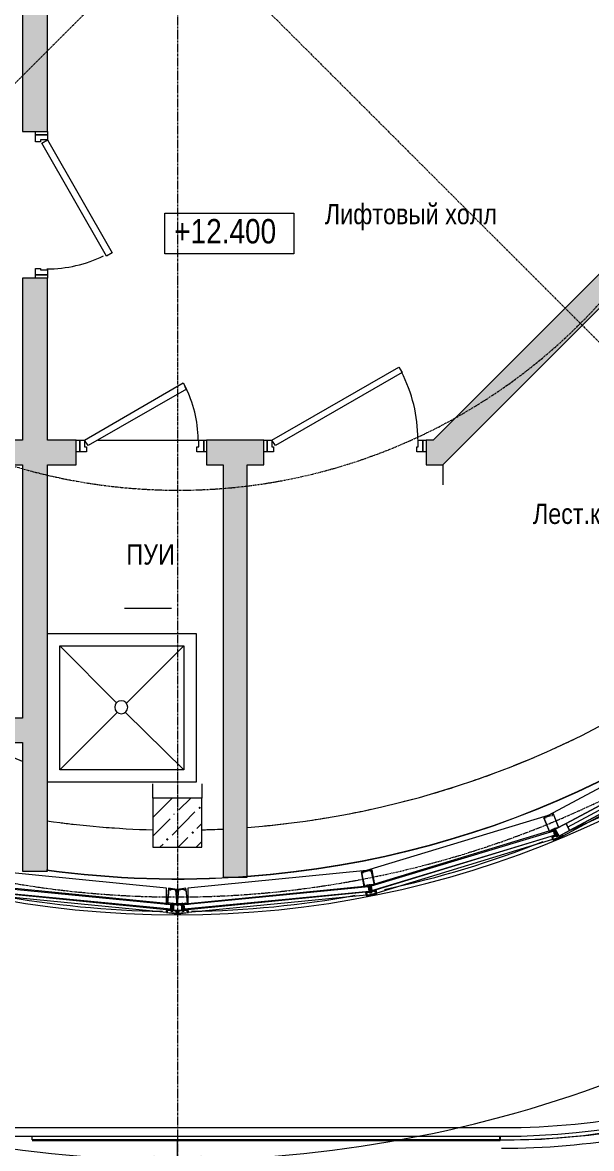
# Model space of a CAD drawing. Header units: millimetres. Extents: x 223 to 163467, y -12002 to 99672.
# Drawn here: x 148596 to 152091, y 11785 to 18706 of the extents above; entities that cross this region are included whole.
import ezdxf

# ---------------------------------------------------------------- set-up
doc = ezdxf.new("R2010")
doc.units = ezdxf.units.MM
doc.linetypes.add('ADSK_Линия сетки', pattern=[21, 12, -3, 3, -3])
doc.layers.add('A-ANNO-DIMS', color=7, linetype='Continuous', lineweight=9)
doc.layers.add('S-GRID', color=7, linetype='Continuous', lineweight=9)
for name, color, linetype in [('PDF _A-AREA-IDEN', 7, 'Continuous'), ('PDF _A-DETL-GENF', 7, 'Continuous'), ('PDF _A-DOOR', 7, 'Continuous'), ('PDF _A-DOOR-FRAM', 7, 'Continuous'), ('PDF _A-FLOR', 7, 'Continuous'), ('PDF _A-GLAZ', 7, 'Continuous'), ('PDF _A-GLAZ-CURT', 7, 'Continuous'), ('PDF _A-GLAZ-CWMG', 7, 'Continuous'), ('PDF _A-WALL', 7, 'Continuous'), ('PDF _A-WALL-PATT', 7, 'Continuous'), ('PDF _G-ANNO-DIMS', 7, 'Continuous'), ('PDF _I-WALL', 7, 'Continuous'), ('PDF _P-SANR-FIXT', 7, 'Continuous'), ('PDF _S-BEAM', 7, 'Continuous'), ('PDF _S-COLS', 7, 'Continuous'), ('PDF _Ограждение', 7, 'Continuous'), ('PDF _Текст', 7, 'Continuous')]:
    doc.layers.add(name, color=color, linetype=linetype)
doc.layers.add('PDF _A-DETL-HDLN', color=7, linetype='Continuous', true_color=0x00a600)
doc.styles.add('GOST Common_I_6', font='ARIALN.TTF', dxfattribs={"height": 125})
doc.styles.add('PDF GOST Common Italic', font='ARIALN.TTF')
doc.styles.add('PDF ISOCPEUR Italic', font='ARIALN.TTF')
doc.dimstyles.new('Диагональ_-_Gost_2_5мм', dxfattribs={"dimscale": 304.8, "dimtxt": 125.714375, "dimasz": 0.492126, "dimexe": 0.393701, "dimexo": 0.246063, "dimgap": 0.287073, "dimtad": 1, "dimdec": 0, "dimzin": 0, "dimdsep": 46, "dimtxsty": 'GOST Common_I_6', "dimsah": 1, "dimcen": 0.09, "dimdle": 0.393701, "dimazin": 0, "dimtfac": 1, "dimtdec": 4, "dimtix": 1, "dimtmove": 0, "dimatfit": 3, "dimfxl": 1, "dimtvp": 1, "dimtfill": 1, "dimtolj": 1, "dimtzin": 0, "dimarcsym": 2})

# ---------------------------------------------------------------- blocks, each defined once
blk = doc.blocks.new('*D337')
at = {"layer": 'A-ANNO-DIMS', "color": 0, "lineweight": -2, "transparency": 16777216}
for p, q in [((94394.4, 19097.7), (94109.4, 19097.7)), ((92115.2, 13595.1), (91913.7, 13796.7))]:
    blk.add_line(p, q, dxfattribs=at)
blk.add_arc((86612.7, 19097.7), 7616.7, 316.12837, 358.87163, dxfattribs=at)
at = {"layer": 'A-ANNO-DIMS', "color": 0, "transparency": 16777216}
for points in [[(94202.9, 18947.9), (94252.9, 18947.4), (94229.4, 19097.7)], [(92121.4, 13801.4), (92085.7, 13836.4), (91998.5, 13711.8)]]:
    blk.add_solid(points, dxfattribs=at)
at = {"layer": 'Defpoints', "color": 0, "transparency": 16777216}
for p in [(86612.7, 19097.7), (94469.4, 19097.7), (93209, 15289.3), (92168.2, 13542.1)]:
    blk.add_point(p, dxfattribs=at)
at = {"layer": 'A-ANNO-DIMS', "color": 0, "transparency": 16777216, "insert": (93511, 16240.3), "char_height": 125, "width": 588.088, "attachment_point": 5, "rotation": 67.5, "style": 'GOST Common_I_6', "bg_fill": 3, "box_fill_scale": 1.1, "bg_fill_color": 256, "bg_fill_true_color": 13158600, "bg_fill_transparency": 0}
blk.add_mtext('\\A1;45.00°', dxfattribs=at)
blk = doc.blocks.new('*D338')
at = {"layer": 'A-ANNO-DIMS', "color": 0, "lineweight": -2, "transparency": 16777216}
for p, q in [((92115.2, 13595.1), (91913.7, 13796.7)), ((86612.7, 11315.9), (86612.7, 11600.9))]:
    blk.add_line(p, q, dxfattribs=at)
blk.add_arc((86612.7, 19097.7), 7616.7, 271.12837, 313.87163, dxfattribs=at)
at = {"layer": 'A-ANNO-DIMS', "color": 0, "transparency": 16777216}
for points in [[(91873.9, 13624.6), (91908.9, 13588.9), (91998.5, 13711.8)], [(86762.9, 11457.4), (86762.4, 11507.4), (86612.7, 11480.9)]]:
    blk.add_solid(points, dxfattribs=at)
at = {"layer": 'Defpoints', "color": 0, "transparency": 16777216}
for p in [(86612.7, 19097.7), (92168.2, 13542.1), (88584, 11740.4), (86612.7, 11240.9)]:
    blk.add_point(p, dxfattribs=at)
at = {"layer": 'A-ANNO-DIMS', "color": 0, "transparency": 16777216, "insert": (89470.1, 12199.3), "char_height": 125, "width": 588.088, "attachment_point": 5, "rotation": 22.5, "style": 'GOST Common_I_6', "bg_fill": 3, "box_fill_scale": 1.1, "bg_fill_color": 256, "bg_fill_true_color": 13158600, "bg_fill_transparency": 0}
blk.add_mtext('\\A1;45.00°', dxfattribs=at)
blk = doc.blocks.new('*D339')
at = {"layer": 'A-ANNO-DIMS', "color": 0, "lineweight": -2, "transparency": 16777216}
for p, q in [((78830.9, 19097.7), (79115.9, 19097.7)), ((81110.1, 13595.1), (81311.7, 13796.7))]:
    blk.add_line(p, q, dxfattribs=at)
blk.add_arc((86612.7, 19097.7), 7616.7, 181.12837, 223.87163, dxfattribs=at)
at = {"layer": 'A-ANNO-DIMS', "color": 0, "transparency": 16777216}
for points in [[(78972.4, 18947.4), (79022.4, 18947.9), (78995.9, 19097.7)], [(81139.7, 13836.4), (81104, 13801.4), (81226.8, 13711.8)]]:
    blk.add_solid(points, dxfattribs=at)
at = {"layer": 'Defpoints', "color": 0, "transparency": 16777216}
for p in [(78755.9, 19097.7), (86612.7, 19097.7), (79255.5, 17126.3), (81057.1, 13542.1)]:
    blk.add_point(p, dxfattribs=at)
at = {"layer": 'A-ANNO-DIMS', "color": 0, "transparency": 16777216, "insert": (79714.3, 16240.3), "char_height": 125, "width": 588.088, "attachment_point": 5, "rotation": 292.5, "style": 'GOST Common_I_6', "bg_fill": 3, "box_fill_scale": 1.1, "bg_fill_color": 256, "bg_fill_true_color": 13158600, "bg_fill_transparency": 0}
blk.add_mtext('\\A1;45.00°', dxfattribs=at)
blk = doc.blocks.new('*D340')
at = {"layer": 'A-ANNO-DIMS', "color": 0, "lineweight": -2, "transparency": 16777216}
for p, q in [((81110.1, 13595.1), (81311.7, 13796.7)), ((86612.7, 11315.9), (86612.7, 11600.9))]:
    blk.add_line(p, q, dxfattribs=at)
blk.add_arc((86612.7, 19097.7), 7616.7, 226.12837, 268.87163, dxfattribs=at)
at = {"layer": 'A-ANNO-DIMS', "color": 0, "transparency": 16777216}
for points in [[(81316.4, 13588.9), (81351.4, 13624.6), (81226.8, 13711.8)], [(86462.9, 11507.4), (86462.4, 11457.4), (86612.7, 11480.9)]]:
    blk.add_solid(points, dxfattribs=at)
at = {"layer": 'Defpoints', "color": 0, "transparency": 16777216}
for p in [(86612.7, 19097.7), (81057.1, 13542.1), (82804.3, 12501.4), (86612.7, 11240.9)]:
    blk.add_point(p, dxfattribs=at)
at = {"layer": 'A-ANNO-DIMS', "color": 0, "transparency": 16777216, "insert": (83755.3, 12199.3), "char_height": 125, "width": 588.088, "attachment_point": 5, "rotation": 337.5, "style": 'GOST Common_I_6', "bg_fill": 3, "box_fill_scale": 1.1, "bg_fill_color": 256, "bg_fill_true_color": 13158600, "bg_fill_transparency": 0}
blk.add_mtext('\\A1;45.00°', dxfattribs=at)
blk = doc.blocks.new('оси')
at = {"layer": 'S-GRID', "linetype": 'ADSK_Линия сетки'}
for q in [(80436.2, 12921.1), (86612.7, 8288.8), (92851.2, 12859.1)]:
    blk.add_line((86612.7, 19097.7), q, dxfattribs=at)
blk.add_arc((86612.7, 19097.7), 6000, 192.09621, 182.95219, dxfattribs=at)
at = {"layer": 'A-ANNO-DIMS'}
dim = blk.add_angular_dim_3p(base=(93209, 15289.3), center=(86612.7, 19097.7), p1=(92168.2, 13542.1), p2=(94469.4, 19097.7), dimstyle='Диагональ_-_Gost_2_5мм', override={"dimpost": '<>', "dimfxl": 6013.290219}, dxfattribs=at)
dim.commit()
dim.dimension.update_dxf_attribs({"geometry": '*D337', "text_midpoint": (93511, 16240.3)})
dim = blk.add_angular_dim_3p(base=(88584, 11740.4), center=(86612.7, 19097.7), p1=(86612.7, 11240.9), p2=(92168.2, 13542.1), dimstyle='Диагональ_-_Gost_2_5мм', override={"dimpost": '<>', "dimfxl": 6013.290219}, dxfattribs=at)
dim.commit()
dim.dimension.update_dxf_attribs({"geometry": '*D338', "text_midpoint": (89470.1, 12199.3)})
dim = blk.add_angular_dim_3p(base=(79255.5, 17126.3), center=(86612.7, 19097.7), p1=(78755.9, 19097.7), p2=(81057.1, 13542.1), dimstyle='Диагональ_-_Gost_2_5мм', override={"dimpost": '<>', "dimfxl": 6013.290219}, dxfattribs=at)
dim.commit()
dim.dimension.update_dxf_attribs({"geometry": '*D339', "text_midpoint": (79714.3, 16240.3)})
dim = blk.add_angular_dim_3p(base=(82804.3, 12501.4), center=(86612.7, 19097.7), p1=(81057.1, 13542.1), p2=(86612.7, 11240.9), dimstyle='Диагональ_-_Gost_2_5мм', override={"dimpost": '<>', "dimfxl": 6013.290219}, dxfattribs=at)
dim.commit()
dim.dimension.update_dxf_attribs({"geometry": '*D340', "text_midpoint": (83755.3, 12199.3)})
at = {"layer": 'S-GRID', "linetype": 'ADSK_Линия сетки'}
blk.add_arc((86612.7, 19097.7), 3500, 177.33151, 161.43745, dxfattribs=at)

msp = doc.modelspace()

# ---------------------------------------------------------------- hatches: boundary and pattern name
at = {"layer": 'PDF _A-GLAZ-CWMG', "lineweight": 15, "transparency": 33554559}
msp.add_hatch(color=256, dxfattribs=at).paths.add_polyline_path([(151885.1, 13718.3), (151880.9, 13718.3), (151880.9, 13714), (151885.1, 13709.8), (151889.4, 13714), (151889.4, 13718.3)])
at = {"layer": 'PDF _A-WALL-PATT', "lineweight": 15, "true_color": 0xc0c0c0, "transparency": 33554559}
for points in [[(153202.2, 20546.8), (152020.7, 22290.7), (151889.4, 22186.9), (148447.7, 22186.9), (148447.7, 22032.4), (148595.9, 22032.4), (148595.9, 22034.5), (152011.6, 22034.5), (153066.2, 20478.8), (153201.7, 20275.6), (153248.3, 20212.1), (153248.3, 19285), (151948.6, 19285), (151948.6, 19132.6), (153248.3, 19132.6), (153248.3, 18269), (151118.9, 16139.7), (151076.6, 16139.7), (151076.6, 15987.3), (151178.2, 15987.3), (153396.4, 18205.5), (153396.4, 20258.7), (153248.3, 20478.8), (153286.4, 20423.8), (153388, 20478.8), (153519.2, 20546.5), (155081.3, 21380.5), (155009.3, 21511.7), (154763.8, 21380.5)], [(148748.3, 19132.6), (148595.9, 19132.6), (148595.9, 18036.2), (148748.3, 18036.2)], [(148926.1, 16139.7), (148748.3, 16139.7), (148748.3, 17134.5), (148595.9, 17134.5), (148595.9, 16139.7), (148498.5, 16139.7), (148498.5, 15987.3), (148595.9, 15987.3), (148595.9, 14429.5), (147296.3, 14429.5), (147296.3, 15987.3), (147698.4, 15987.3), (147698.4, 16139.7), (147296.3, 16139.7), (147296.3, 16584.2), (147148.1, 16584.2), (147148.1, 14281.3), (148595.9, 14281.3), (148595.9, 13489.7), (148748.3, 13489.7), (148748.3, 15987.3), (148926.1, 15987.3)], [(150077.5, 16139.7), (149726.2, 16139.7), (149726.2, 15987.3), (149827.8, 15987.3), (149827.8, 13451.6), (149975.9, 13451.6), (149975.9, 15987.3), (150077.5, 15987.3)]]:
    msp.add_hatch(color=9, dxfattribs=at).paths.add_polyline_path(points)
at = {"layer": 'PDF _S-COLS', "lineweight": 15, "transparency": 33554559}
for points in [[(149683.8, 13887.6), (149679.6, 13883.4), (149675.4, 13879.1), (149679.6, 13874.9), (149683.8, 13870.7), (149688.1, 13874.9), (149692.3, 13879.1), (149688.1, 13883.4)], [(149641.5, 13735.2), (149637.3, 13731), (149633, 13726.7), (149637.3, 13722.5), (149641.5, 13718.3), (149645.7, 13722.5), (149650, 13726.7), (149645.7, 13731)], [(149484.9, 13692.9), (149480.6, 13688.6), (149476.4, 13684.4), (149480.6, 13680.2), (149484.9, 13675.9), (149489.1, 13680.2), (149493.3, 13684.4), (149489.1, 13688.6)]]:
    msp.add_hatch(color=256, dxfattribs=at).paths.add_polyline_path(points)

# ---------------------------------------------------------------- linework, layer by layer
at = {"layer": 'PDF _A-AREA-IDEN', "lineweight": 15}
msp.add_lwpolyline([(149222.4, 15106.8), (149510.3, 15106.8)], dxfattribs=at)
at = {"layer": 'PDF _A-DETL-GENF', "lineweight": 15}
for points in [[(151847, 13832.6), (151851.3, 13832.6), (151851.3, 13836.8), (151855.5, 13841), (151889.4, 13760.6), (151855.5, 13845.3), (151796.2, 13819.9), (151834.3, 13731), (151842.8, 13735.2)], [(151855.5, 13747.9), (151838.6, 13739.4), (151838.6, 13735.2), (151834.3, 13735.2), (151800.5, 13815.6), (151804.7, 13819.9)], [(151804.7, 13815.6), (151804.7, 13815.6)], [(151808.9, 13819.9), (151808.9, 13815.6), (151813.2, 13819.9)], [(151813.2, 13824.1), (151842.8, 13832.6)], [(151813.2, 13819.9), (151813.2, 13819.9)], [(151842.8, 13832.6), (151842.8, 13832.6)], [(151847, 13739.4), (151842.8, 13739.4)], [(151842.8, 13735.2), (151842.8, 13735.2)], [(151859.7, 13743.7), (151855.5, 13743.7), (151851.3, 13743.7), (151851.3, 13739.4), (151847, 13735.2)], [(151847, 13735.2), (151847, 13735.2)], [(151851.3, 13701.3), (151872.4, 13709.8)], [(151851.3, 13692.9), (151855.5, 13680.2), (151851.3, 13692.9), (151855.5, 13688.6), (151855.5, 13692.9), (151855.5, 13697.1), (151855.5, 13701.3), (151868.2, 13705.6)], [(151855.5, 13743.7), (151855.5, 13743.7)], [(151855.5, 13743.7), (151864, 13731)], [(151855.5, 13739.4), (151855.5, 13739.4)], [(151855.5, 13739.4), (151864, 13726.7), (151864, 13722.5), (151868.2, 13714), (151868.2, 13722.5), (151876.7, 13726.7), (151872.4, 13726.7)], [(151876.7, 13726.7), (151880.9, 13718.3), (151885.1, 13714), (151880.9, 13714), (151872.4, 13709.8), (151872.4, 13714), (151868.2, 13722.5), (151859.7, 13747.9), (151859.7, 13752.1), (151864, 13747.9), (151872.4, 13726.7), (151876.7, 13718.3), (151880.9, 13709.8), (151880.9, 13705.6)], [(151864, 13747.9), (151859.7, 13743.7), (151859.7, 13747.9)], [(151868.2, 13747.9), (151868.2, 13743.7), (151864, 13743.7), (151859.7, 13739.4)], [(151859.7, 13747.9), (151859.7, 13747.9)], [(151880.9, 13756.4), (151864, 13752.1)], [(151872.4, 13747.9), (151872.4, 13752.1), (151868.2, 13747.9), (151872.4, 13735.2), (151872.4, 13731)], [(151868.2, 13747.9), (151868.2, 13747.9)], [(151868.2, 13731), (151868.2, 13731)], [(151885.1, 13705.6), (151876.7, 13701.3), (151872.4, 13705.6), (151868.2, 13705.6), (151868.2, 13714), (151872.4, 13714)], [(151876.7, 13718.3), (151880.9, 13718.3), (151876.7, 13731), (151876.7, 13735.2)], [(151876.7, 13705.6), (151876.7, 13701.3), (151885.1, 13705.6), (151885.1, 13709.8), (151889.4, 13714)], [(151880.9, 13756.4), (151880.9, 13756.4)], [(151885.1, 13756.4), (151885.1, 13756.4)], [(151906.3, 13714), (151906.3, 13709.8)], [(151910.5, 13714), (151914.8, 13705.6), (151910.5, 13714)], [(151855.5, 13697.1), (151851.3, 13697.1), (151847, 13697.1), (151847, 13692.9)], [(151851.3, 13697.1), (151851.3, 13697.1)], [(151851.3, 13692.9), (151851.3, 13692.9)], [(150708.3, 13400.8), (150708.3, 13396.6), (150695.6, 13392.3), (150678.7, 13485.5), (150742.2, 13498.2), (150759.1, 13405), (150737.9, 13493.9), (150733.7, 13493.9), (150733.7, 13489.7), (150729.5, 13489.7)], [(150721, 13405), (150704.1, 13400.8), (150704.1, 13396.6), (150699.8, 13396.6), (150678.7, 13485.5), (150687.1, 13485.5)], [(150687.1, 13481.2), (150691.4, 13481.2), (150691.4, 13485.5)], [(150687.1, 13481.2), (150687.1, 13481.2)], [(150695.6, 13485.5), (150725.2, 13493.9)], [(150725.2, 13489.7), (150725.2, 13489.7)], [(149539.9, 13282.3), (149548.4, 13282.3), (149556.8, 13375.4), (149493.3, 13383.9), (149484.9, 13290.7), (149497.6, 13286.5)], [(149518.7, 13290.7), (149518.7, 13286.5), (149514.5, 13290.7), (149493.3, 13295), (149493.3, 13290.7), (149489.1, 13290.7), (149497.6, 13379.6), (149501.8, 13379.6), (149501.8, 13375.4), (149506, 13375.4), (149510.3, 13379.6), (149544.1, 13375.4), (149544.1, 13371.2), (149548.4, 13371.2), (149548.4, 13375.4)], [(149510.3, 13375.4), (149510.3, 13375.4)], [(149531.4, 13286.5), (149523, 13290.7), (149539.9, 13290.7), (149539.9, 13286.5), (149548.4, 13286.5), (149556.8, 13375.4), (149552.6, 13375.4), (149552.6, 13371.2), (149544.1, 13371.2), (149544.1, 13375.4), (149539.9, 13375.4), (149548.4, 13286.5), (149552.6, 13286.5), (149552.6, 13290.7), (149573.8, 13290.7)], [(149599.2, 13286.5), (149611.9, 13290.7), (149599.2, 13383.9), (149535.7, 13375.4), (149544.1, 13282.3), (149556.8, 13282.3)], [(149539.9, 13375.4), (149539.9, 13375.4)], [(149552.6, 13375.4), (149586.5, 13379.6), (149586.5, 13375.4), (149594.9, 13375.4), (149590.7, 13379.6)], [(149586.5, 13375.4), (149586.5, 13375.4)], [(149594.9, 13379.6), (149599.2, 13379.6), (149607.6, 13290.7), (149603.4, 13290.7), (149603.4, 13295)], [(150767.6, 13362.7), (150763.3, 13358.5), (150763.3, 13362.7), (150759.1, 13362.7), (150759.1, 13366.9), (150742.2, 13362.7), (150729.5, 13358.5), (150729.5, 13354.2), (150742.2, 13358.5), (150742.2, 13362.7), (150737.9, 13362.7), (150733.7, 13362.7), (150729.5, 13358.5), (150712.5, 13358.5), (150712.5, 13354.2), (150708.3, 13354.2), (150708.3, 13350), (150712.5, 13345.8), (150708.3, 13350), (150704.1, 13350)], [(150708.3, 13396.6), (150708.3, 13396.6)], [(150759.1, 13371.2), (150742.2, 13366.9), (150737.9, 13366.9), (150729.5, 13362.7), (150708.3, 13358.5)], [(150712.5, 13396.6), (150712.5, 13396.6)], [(150712.5, 13396.6), (150712.5, 13396.6)], [(150716.8, 13400.8), (150716.8, 13396.6), (150721, 13396.6), (150725.2, 13383.9), (150721, 13400.8)], [(150716.8, 13396.6), (150716.8, 13400.8), (150721, 13400.8), (150721, 13396.6)], [(150721, 13400.8), (150721, 13400.8)], [(150725.2, 13400.8), (150729.5, 13400.8), (150729.5, 13405), (150750.6, 13409.3), (150750.6, 13405), (150759.1, 13405), (150750.6, 13400.8)], [(150733.7, 13379.6), (150729.5, 13405), (150725.2, 13405), (150729.5, 13379.6), (150729.5, 13383.9)], [(150725.2, 13396.6), (150729.5, 13396.6), (150729.5, 13400.8), (150733.7, 13400.8), (150737.9, 13400.8), (150737.9, 13405), (150733.7, 13405)], [(150725.2, 13400.8), (150725.2, 13400.8)], [(150725.2, 13383.9), (150725.2, 13379.6), (150725.2, 13366.9), (150729.5, 13366.9), (150729.5, 13371.2), (150729.5, 13379.6)], [(150725.2, 13362.7), (150725.2, 13366.9)], [(150733.7, 13383.9), (150733.7, 13379.6), (150729.5, 13379.6), (150729.5, 13375.4), (150737.9, 13379.6), (150733.7, 13379.6), (150737.9, 13371.2), (150737.9, 13362.7), (150737.9, 13358.5)], [(150729.5, 13383.9), (150729.5, 13383.9)], [(150729.5, 13375.4), (150729.5, 13366.9)], [(150729.5, 13371.2), (150733.7, 13362.7)], [(150729.5, 13366.9), (150729.5, 13366.9)], [(150737.9, 13379.6), (150737.9, 13371.2), (150742.2, 13371.2), (150737.9, 13383.9), (150733.7, 13400.8), (150737.9, 13388.1), (150733.7, 13388.1)], [(150746.4, 13400.8), (150742.2, 13400.8), (150742.2, 13405)], [(150742.2, 13371.2), (150742.2, 13366.9)], [(150746.4, 13405), (150746.4, 13405)], [(150750.6, 13405), (150750.6, 13405)], [(150759.1, 13366.9), (150759.1, 13366.9)], [(150763.3, 13371.2), (150767.6, 13371.2), (150767.6, 13366.9)], [(150763.3, 13366.9), (150763.3, 13366.9)], [(150763.3, 13366.9), (150763.3, 13366.9)], [(150767.6, 13362.7), (150767.6, 13362.7)], [(149497.6, 13290.7), (149497.6, 13290.7)], [(149506, 13290.7), (149506, 13286.5), (149510.3, 13286.5), (149510.3, 13290.7), (149506, 13290.7), (149506, 13286.5)], [(149518.7, 13269.6), (149518.7, 13265.3), (149514.5, 13265.3), (149510.3, 13265.3), (149518.7, 13265.3), (149518.7, 13290.7), (149518.7, 13295), (149514.5, 13290.7), (149514.5, 13265.3), (149514.5, 13273.8)], [(149573.8, 13265.3), (149573.8, 13269.6), (149569.5, 13286.5), (149565.3, 13286.5), (149573.8, 13290.7), (149573.8, 13286.5), (149582.2, 13290.7), (149599.2, 13295)], [(149582.2, 13256.9), (149582.2, 13265.3), (149578, 13290.7), (149578, 13295), (149573.8, 13290.7), (149578, 13265.3), (149578, 13269.6)], [(149578, 13273.8), (149573.8, 13273.8), (149573.8, 13286.5), (149578, 13286.5), (149582.2, 13286.5), (149582.2, 13290.7), (149590.7, 13290.7), (149590.7, 13286.5), (149594.9, 13286.5)], [(149586.5, 13290.7), (149586.5, 13286.5), (149586.5, 13269.6), (149590.7, 13256.9), (149586.5, 13256.9), (149582.2, 13256.9), (149582.2, 13252.6)], [(149594.9, 13290.7), (149594.9, 13290.7)], [(149599.2, 13290.7), (149594.9, 13290.7)], [(149599.2, 13295), (149599.2, 13295)], [(150708.3, 13354.2), (150704.1, 13354.2), (150704.1, 13358.5)], [(150704.1, 13354.2), (150704.1, 13354.2)], [(150704.1, 13350), (150704.1, 13350)], [(150708.3, 13358.5), (150708.3, 13358.5)], [(150708.3, 13354.2), (150708.3, 13354.2)], [(150729.5, 13358.5), (150729.5, 13358.5)], [(150742.2, 13358.5), (150733.7, 13354.2), (150733.7, 13358.5)], [(150733.7, 13358.5), (150733.7, 13358.5)], [(150737.9, 13358.5), (150737.9, 13358.5)], [(149518.7, 13273.8), (149523, 13273.8), (149523, 13286.5), (149523, 13269.6), (149523, 13265.3), (149523, 13256.9), (149518.7, 13256.9), (149514.5, 13256.9), (149514.5, 13248.4), (149506, 13248.4), (149489.1, 13248.4), (149484.9, 13248.4), (149484.9, 13244.2), (149484.9, 13239.9), (149480.6, 13244.2), (149480.6, 13235.7), (149480.6, 13244.2)], [(149480.6, 13248.4), (149480.6, 13252.6), (149484.9, 13252.6)], [(149480.6, 13248.4), (149480.6, 13248.4)], [(149480.6, 13248.4), (149480.6, 13248.4)], [(149480.6, 13244.2), (149480.6, 13244.2)], [(149480.6, 13244.2), (149480.6, 13244.2)], [(149484.9, 13252.6), (149484.9, 13252.6)], [(149484.9, 13248.4), (149484.9, 13248.4)], [(149489.1, 13252.6), (149506, 13252.6)], [(149497.6, 13286.5), (149497.6, 13286.5)], [(149501.8, 13286.5), (149501.8, 13286.5)], [(149501.8, 13286.5), (149501.8, 13286.5)], [(149514.5, 13248.4), (149518.7, 13248.4), (149510.3, 13252.6), (149506, 13252.6), (149506, 13256.9), (149506, 13269.6), (149510.3, 13269.6), (149506, 13269.6), (149510.3, 13286.5), (149510.3, 13273.8)], [(149506, 13256.9), (149510.3, 13256.9), (149514.5, 13265.3)], [(149518.7, 13248.4), (149518.7, 13244.2), (149506, 13248.4), (149506, 13244.2), (149518.7, 13244.2)], [(149506, 13248.4), (149506, 13248.4)], [(149510.3, 13286.5), (149510.3, 13286.5)], [(149510.3, 13265.3), (149510.3, 13256.9), (149510.3, 13252.6)], [(149514.5, 13239.9), (149510.3, 13244.2), (149510.3, 13248.4)], [(149527.2, 13286.5), (149523, 13286.5), (149518.7, 13286.5), (149514.5, 13286.5)], [(149514.5, 13269.6), (149514.5, 13269.6)], [(149514.5, 13269.6), (149514.5, 13269.6)], [(149514.5, 13256.9), (149518.7, 13265.3), (149518.7, 13256.9)], [(149514.5, 13244.2), (149514.5, 13244.2)], [(149514.5, 13244.2), (149514.5, 13244.2)], [(149544.1, 13239.9), (149539.9, 13235.7), (149539.9, 13239.9), (149535.7, 13244.2), (149523, 13248.4), (149518.7, 13248.4), (149539.9, 13248.4)], [(149518.7, 13244.2), (149518.7, 13244.2)], [(149523, 13286.5), (149523, 13286.5)], [(149523, 13256.9), (149523, 13248.4)], [(149535.7, 13282.3), (149531.4, 13282.3)], [(149535.7, 13286.5), (149535.7, 13286.5)], [(149544.1, 13248.4), (149544.1, 13244.2), (149539.9, 13244.2)], [(149539.9, 13248.4), (149539.9, 13248.4)], [(149539.9, 13244.2), (149539.9, 13244.2)], [(149544.1, 13244.2), (149544.1, 13244.2)], [(149544.1, 13239.9), (149544.1, 13239.9)], [(149544.1, 13239.9), (149544.1, 13227.2), (149544.1, 13239.9)], [(149548.4, 13244.2), (149548.4, 13248.4), (149552.6, 13248.4)], [(149552.6, 13244.2), (149556.8, 13244.2), (149556.8, 13239.9), (149556.8, 13235.7), (149552.6, 13239.9), (149552.6, 13227.2), (149548.4, 13239.9)], [(149552.6, 13239.9), (149552.6, 13239.9)], [(149561.1, 13286.5), (149556.8, 13286.5)], [(149556.8, 13282.3), (149556.8, 13282.3)], [(149556.8, 13248.4), (149573.8, 13248.4), (149556.8, 13244.2), (149561.1, 13244.2)], [(149561.1, 13282.3), (149565.3, 13282.3)], [(149561.1, 13282.3), (149561.1, 13282.3)], [(149582.2, 13286.5), (149586.5, 13273.8), (149582.2, 13273.8), (149582.2, 13265.3), (149578, 13265.3), (149573.8, 13265.3), (149586.5, 13265.3), (149582.2, 13265.3)], [(149586.5, 13248.4), (149573.8, 13244.2), (149573.8, 13248.4), (149573.8, 13256.9), (149573.8, 13265.3), (149578, 13256.9), (149578, 13248.4)], [(149573.8, 13256.9), (149578, 13256.9), (149578, 13265.3)], [(149603.4, 13248.4), (149590.7, 13248.4), (149582.2, 13248.4), (149573.8, 13248.4), (149578, 13248.4), (149586.5, 13252.6), (149607.6, 13252.6)], [(149573.8, 13248.4), (149573.8, 13248.4)], [(149578, 13269.6), (149578, 13269.6)], [(149578, 13244.2), (149586.5, 13244.2), (149586.5, 13248.4), (149586.5, 13244.2), (149578, 13239.9)], [(149582.2, 13244.2), (149582.2, 13244.2)], [(149586.5, 13265.3), (149586.5, 13256.9)], [(149590.7, 13256.9), (149590.7, 13252.6)], [(149603.4, 13248.4), (149603.4, 13248.4)], [(149607.6, 13252.6), (149607.6, 13252.6)], [(149607.6, 13252.6), (149607.6, 13252.6)], [(149607.6, 13252.6), (149607.6, 13252.6)], [(149607.6, 13239.9), (149607.6, 13244.2), (149607.6, 13248.4), (149611.9, 13248.4)], [(149611.9, 13252.6), (149611.9, 13252.6)], [(149616.1, 13248.4), (149611.9, 13252.6)], [(149611.9, 13252.6), (149611.9, 13252.6)], [(149611.9, 13248.4), (149611.9, 13248.4)], [(149611.9, 13248.4), (149611.9, 13248.4)], [(149611.9, 13244.2), (149611.9, 13244.2)], [(149611.9, 13239.9), (149611.9, 13244.2), (149616.1, 13235.7), (149616.1, 13244.2)]]:
    msp.add_lwpolyline(points, dxfattribs=at)
for points in [[(151914.8, 13705.6), (151897.8, 13701.3), (151885.1, 13692.9), (151868.2, 13688.6), (151855.5, 13680.2)], [(151868.2, 13722.5), (151868.2, 13731), (151872.4, 13726.7)], [(151876.7, 13709.8), (151876.7, 13705.6), (151872.4, 13705.6), (151885.1, 13709.8)], [(150771.8, 13350), (150767.6, 13362.7), (150767.6, 13350), (150754.9, 13350), (150737.9, 13345.8), (150721, 13341.5), (150708.3, 13341.5), (150704.1, 13350), (150708.3, 13337.3)], [(149544.1, 13227.2), (149527.2, 13231.5), (149510.3, 13231.5), (149497.6, 13231.5), (149480.6, 13235.7)], [(149616.1, 13235.7), (149599.2, 13231.5), (149582.2, 13231.5), (149569.5, 13231.5), (149552.6, 13227.2)]]:
    msp.add_lwpolyline(points, close=True, dxfattribs=at)
at = {"layer": 'PDF _A-DETL-HDLN', "lineweight": 15}
msp.add_lwpolyline([(151178.2, 15987.3), (151178.2, 15864.5)], dxfattribs=at)
at = {"layer": 'PDF _A-DOOR', "lineweight": 15}
for points in [[(148676.3, 18036.2), (148748.3, 18036.2), (148748.3, 18015.1), (148676.3, 18015.1)], [(149112.4, 17270), (148714.4, 17964.3), (148748.3, 17985.4), (149146.2, 17291.2)], [(148748.3, 17155.7), (148748.3, 17134.5), (148676.3, 17134.5), (148676.3, 17155.7)], [(150928.4, 16554.6), (150149.5, 16105.8), (150128.3, 16139.7), (150907.3, 16588.4)], [(149603.4, 16453), (148998.1, 16105.8), (148976.9, 16139.7), (149582.2, 16491.1)], [(148926.1, 16067.7), (148926.1, 16139.7), (148947.3, 16139.7), (148947.3, 16067.7)], [(149709.2, 16139.7), (149726.2, 16139.7), (149726.2, 16067.7), (149709.2, 16067.7)], [(150077.5, 16067.7), (150077.5, 16139.7), (150098.7, 16139.7), (150098.7, 16067.7)], [(151055.4, 16139.7), (151076.6, 16139.7), (151076.6, 16067.7), (151055.4, 16067.7)]]:
    msp.add_lwpolyline(points, close=True, dxfattribs=at)
for centre, radius, start, end in [((148745, 17989.6), 798, 270, 295.90576), ((150125.1, 16143.8), 899.6, 0, 27.44385), ((148973.6, 16143.8), 700.6, 0, 27.7295)]:
    msp.add_arc(centre, radius, start, end, dxfattribs=at)
at = {"layer": 'PDF _A-DOOR-FRAM', "lineweight": 15}
for points in [[(148748.3, 18015.1), (148748.3, 17985.4), (148706, 17985.4), (148706, 17972.7), (148676.3, 17972.7), (148676.3, 18015.1)], [(148676.3, 17193.8), (148706, 17193.8), (148706, 17185.3), (148748.3, 17185.3), (148748.3, 17155.7), (148676.3, 17155.7)], [(148947.3, 16139.7), (148976.9, 16139.7), (148976.9, 16097.4), (148989.6, 16097.4), (148989.6, 16067.7), (148947.3, 16067.7)], [(149666.9, 16067.7), (149666.9, 16097.4), (149679.6, 16097.4), (149679.6, 16139.7), (149709.2, 16139.7), (149709.2, 16067.7)], [(150098.7, 16139.7), (150128.3, 16139.7), (150128.3, 16097.4), (150136.8, 16097.4), (150136.8, 16067.7), (150098.7, 16067.7)], [(151017.3, 16067.7), (151017.3, 16097.4), (151025.8, 16097.4), (151025.8, 16139.7), (151055.4, 16139.7), (151055.4, 16067.7)]]:
    msp.add_lwpolyline(points, close=True, dxfattribs=at)
at = {"layer": 'PDF _A-FLOR', "lineweight": 15}
msp.add_lwpolyline([(155150, 21795.7, 0.81225), (143425.9, 19340.1, 1), (155664.3, 19340.1, 0.101542), (155169.8, 21749.9)], format="xyb", dxfattribs=at)
for points in [[(153396.4, 18205.5), (151178.2, 15987.3)], [(149057.3, 16139.7), (149679.6, 16139.7)], [(148595.9, 14162.8), (148316.5, 14281.3)]]:
    msp.add_lwpolyline(points, dxfattribs=at)
for centre, radius, start, end in [((149544.9, 19340.5), 5599, 294.38957, 295.75725), ((149545.7, 19338.5), 5596.8, 291.69238, 293.06609), ((149544.7, 19341.1), 5599.6, 288.9954, 290.36843), ((149545.7, 19337.9), 5596.3, 286.29786, 287.67169), ((149544.8, 19341.1), 5599.5, 283.6068, 284.97984), ((149544.9, 19340.9), 5599.3, 280.90959, 282.28268), ((149544.8, 19337.7), 5596.1, 262.68862, 263.5679), ((149545.1, 19340.1), 5598.5, 275.51505, 276.89383), ((149545.2, 19339.1), 5597.5, 278.21211, 279.58564), ((149544.8, 19336.2), 5594.6, 265.39669, 266.05632), ((149545.5, 19327.1), 5585.5, 271.53157, 271.87844)]:
    msp.add_arc(centre, radius, start, end, dxfattribs=at)
at = {"layer": 'PDF _A-GLAZ', "lineweight": 15}
for points in [[(151935.9, 13781.8), (152837.6, 14264.4)], [(152858.8, 14222), (151957.1, 13739.4)], [(151957.1, 13739.4), (151935.9, 13781.8), (151868.2, 13747.9), (151893.6, 13705.6)], [(151935.9, 13781.8), (151957.1, 13739.4), (151893.6, 13705.6), (151868.2, 13747.9)]]:
    msp.add_lwpolyline(points, close=True, dxfattribs=at)
for points in [[(151944.4, 13760.6), (152846.1, 14243.2)], [(151893.6, 13705.6), (151868.2, 13747.9)]]:
    msp.add_lwpolyline(points, dxfattribs=at)
at = {"layer": 'PDF _A-GLAZ-CURT', "lineweight": 15}
for points in [[(150742.2, 13371.2), (151864, 13709.8), (151859.7, 13735.2), (150737.9, 13396.6)], [(148371.5, 13366.9), (149506, 13256.9), (149506, 13282.3), (148371.5, 13392.3)], [(149590.7, 13256.9), (150725.2, 13366.9), (150721, 13392.3), (149586.5, 13282.3)]]:
    msp.add_lwpolyline(points, close=True, dxfattribs=at)
at = {"layer": 'PDF _A-GLAZ-CWMG', "lineweight": 15}
for points in [[(149480.6, 13290.7), (149480.6, 13383.9), (148384.2, 13493.9), (147266.6, 13832.6), (146238, 14382.9), (145387.1, 15081.4), (145319.3, 15013.7), (146161.8, 14323.6)], [(153777.4, 15013.7), (153709.7, 15081.4), (152854.6, 14382.9), (151825.9, 13832.6), (150708.3, 13493.9), (149611.9, 13383.9), (149611.9, 13290.7), (150695.6, 13396.6)], [(152909.6, 14239), (151914.8, 13705.6)], [(151889.4, 13760.6), (151855.5, 13845.3), (151796.2, 13819.9), (151834.3, 13731), (151855.5, 13739.4), (151868.2, 13705.6), (151847, 13697.1), (151855.5, 13680.2), (151914.8, 13705.6), (151910.5, 13714)], [(151868.2, 13709.8), (150742.2, 13366.9)], [(151830.1, 13735.2), (150759.1, 13409.3)], [(151885.1, 13714), (151876.7, 13731)], [(151885.1, 13714), (151885.1, 13714)], [(151851.3, 13684.4), (150771.8, 13354.2)], [(151885.1, 13692.9), (151880.9, 13692.9)], [(151885.1, 13692.9), (151885.1, 13692.9)], [(149480.6, 13256.9), (149480.6, 13252.6), (148367.3, 13362.7)], [(149480.6, 13282.3), (149480.6, 13290.7), (148401.2, 13396.6)], [(150725.2, 13362.7), (149611.9, 13252.6), (149611.9, 13256.9)], [(149480.6, 13235.7), (148388.5, 13341.5)], [(149611.9, 13290.7), (149611.9, 13282.3)], [(150708.3, 13341.5), (149616.1, 13235.7)], [(150742.2, 13345.8), (150737.9, 13345.8)], [(150737.9, 13345.8), (150737.9, 13345.8)]]:
    msp.add_lwpolyline(points, dxfattribs=at)
for points in [[(150704.1, 13358.5), (150708.3, 13337.3), (150771.8, 13350), (150767.6, 13371.2), (150742.2, 13366.9), (150737.9, 13400.8), (150759.1, 13405), (150742.2, 13498.2), (150678.7, 13485.5), (150695.6, 13392.3), (150721, 13396.6), (150725.2, 13362.7)], [(149480.6, 13252.6), (149480.6, 13235.7), (149544.1, 13227.2), (149544.1, 13248.4), (149523, 13248.4), (149527.2, 13286.5), (149548.4, 13282.3), (149556.8, 13375.4), (149493.3, 13383.9), (149484.9, 13290.7), (149510.3, 13286.5), (149506, 13252.6)], [(149552.6, 13227.2), (149616.1, 13235.7), (149611.9, 13252.6), (149590.7, 13252.6), (149586.5, 13286.5), (149611.9, 13290.7), (149599.2, 13383.9), (149535.7, 13375.4), (149544.1, 13282.3), (149569.5, 13286.5), (149573.8, 13248.4), (149548.4, 13248.4)]]:
    msp.add_lwpolyline(points, close=True, dxfattribs=at)
at = {"layer": 'PDF _A-WALL', "lineweight": 15}
for points in [[(151076.6, 16067.7), (151076.6, 15987.3), (151178.2, 15987.3), (153396.4, 18205.5), (153396.4, 20258.7), (153286.4, 20423.8), (155081.3, 21380.5), (155009.3, 21511.7), (153201.7, 20546.5)], [(148748.3, 18036.2), (148748.3, 19132.6), (148595.9, 19132.6), (148595.9, 18036.2), (148676.3, 18036.2)], [(153248.3, 18269), (151118.9, 16139.7), (151076.6, 16139.7)], [(148676.3, 17134.5), (148595.9, 17134.5), (148595.9, 16139.7), (148498.5, 16139.7), (148498.5, 15987.3)], [(148926.1, 16139.7), (148748.3, 16139.7), (148748.3, 17134.5)], [(147228.5, 16584.2), (147148.1, 16584.2), (147148.1, 14281.3), (148595.9, 14281.3), (148595.9, 13489.7), (148748.3, 13489.7), (148748.3, 15987.3), (148926.1, 15987.3), (148926.1, 16067.7)], [(150077.5, 16139.7), (149726.2, 16139.7)], [(149726.2, 16067.7), (149726.2, 15987.3), (149827.8, 15987.3), (149827.8, 13451.6), (149975.9, 13451.6), (149975.9, 15987.3), (150077.5, 15987.3), (150077.5, 16067.7)], [(148498.5, 15987.3), (148595.9, 15987.3), (148595.9, 14429.5), (147296.3, 14429.5), (147296.3, 15987.3), (147698.4, 15987.3)]]:
    msp.add_lwpolyline(points, dxfattribs=at)
at = {"layer": 'PDF _G-ANNO-DIMS', "lineweight": 15}
msp.add_lwpolyline([(150263.2, 17534.3), (150263.2, 17284.6), (149469.9, 17284.6), (149469.9, 17534.3)], close=True, dxfattribs=at)
at = {"layer": 'PDF _I-WALL', "lineweight": 15}
for points in [[(149974, 13456.6, -0.052299), (148743.9, 13495.7, 0.052323), (149975.1, 13456.7, 0.393002), (155444.2, 19340.1, 0.088699), (155078.6, 21384.3, -0.088917), (155444.2, 19335, -0.392753), (149974, 13456.6)], [(151539, 11785.7, 0.042858), (152330.4, 11853.6, 0.155104), (154826, 13149.9)]]:
    msp.add_lwpolyline(points, format="xyb", dxfattribs=at)
msp.add_lwpolyline([(149544.1, 13235.7), (149548.4, 13235.7)], dxfattribs=at)
for centre, radius, start, end in [((149545.1, 19340.1), 5899.1, 46.45569, 195.68847), ((149545.1, 19340.1), 5598.5, 274.40553, 313.4674), ((149545.1, 19340.1), 6098, 293.40637, 302.94253), ((149545.1, 19340.1), 5598.5, 261.78226, 268.46744), ((149545.1, 19339), 5597.4, 271.53247, 272.86757), ((149545.1, 19340.1), 6098, 282.05749, 291.65404), ((149545.1, 19340.1), 6098, 259.65636, 269.16504), ((149545.1, 19340.1), 6098, 270.83496, 280.34364)]:
    msp.add_arc(centre, radius, start, end, dxfattribs=at)
at = {"layer": 'PDF _P-SANR-FIXT', "lineweight": 15}
for points in [[(148748.3, 14950.2), (149662.7, 14950.2), (149662.7, 14035.8), (148748.3, 14035.8)], [(148824.5, 14874), (149175.9, 14522.6)], [(149586.5, 14874), (149235.1, 14522.6)], [(149175.9, 14463.3), (148824.5, 14112)], [(149230.9, 14463.3), (149586.5, 14112)]]:
    msp.add_lwpolyline(points, dxfattribs=at)
msp.add_lwpolyline([(149586.5, 14874), (149586.5, 14112), (148824.5, 14112), (148824.5, 14874)], close=True, dxfattribs=at)
msp.add_lwpolyline([(149242.4, 14497, 1), (149162, 14497, 1)], format="xyb", close=True, dxfattribs=at)
at = {"layer": 'PDF _S-BEAM', "lineweight": 15}
for points in [[(151529.5, 11859.9), (151529.5, 11838.7), (148655.2, 11838.7), (148655.2, 11859.9)], [(151525.3, 11859.9), (151525.3, 11838.7), (151783.5, 11842.9), (152041.8, 11864.1), (152300, 11902.2)], [(152257.7, 11889.5), (152075.6, 11864.1), (151889.4, 11847.2), (151707.3, 11838.7), (151525.3, 11834.5)], [(148655.2, 11834.5), (151529.5, 11834.5)]]:
    msp.add_lwpolyline(points, dxfattribs=at)
at = {"layer": 'PDF _S-COLS', "lineweight": 15}
for points in [[(149396, 13938.4), (149396, 14027.3)], [(149696.5, 14027.3), (149696.5, 13938.4)], [(149400.2, 13824.1), (149514.5, 13938.4)], [(149556.8, 13866.4), (149628.8, 13938.4)], [(149514.5, 13709.8), (149654.2, 13853.7)], [(149396, 13705.6), (149501.8, 13811.4)], [(149527.2, 13836.8), (149527.2, 13841)], [(149666.9, 13752.1), (149696.5, 13781.8)], [(149438.3, 13637.8), (149459.5, 13654.8)], [(149552.6, 13637.8), (149611.9, 13697.1)], [(149662.7, 13637.8), (149696.5, 13671.7)]]:
    msp.add_lwpolyline(points, dxfattribs=at)
msp.add_lwpolyline([(149696.5, 13637.8), (149696.5, 13938.4), (149396, 13938.4), (149396, 13637.8)], close=True, dxfattribs=at)
at = {"layer": 'PDF _Ограждение', "lineweight": 15}
for points in [[(148473.1, 11432.3), (148473.1, 11859.9), (151546.5, 11859.9, 0.198493), (154768, 13193.4, 0.199736), (157041.3, 18683.9), (157041.3, 19983.5, 0.198338), (154768, 25474.1, 0.198945), (151546.5, 26807.6), (147546, 26807.6, 0.199198), (144328.8, 25474.1, 0.19901), (142051.3, 19983.5)], [(147520.6, 11910.7, -0.196946), (144362.6, 13227.2, -0.198424), (142102.1, 18683.9), (142102.1, 19983.5, -0.198896), (144362.6, 25440.2, -0.198619), (147546, 26756.8), (151546.5, 26756.8, -0.198392), (154734.1, 25440.2, -0.199155), (156990.5, 19983.5), (156990.5, 18683.9, -0.199599), (154734.1, 13227.2, -0.197941), (151546.5, 11910.7), (148422.3, 11910.7), (148422.3, 11445)]]:
    msp.add_lwpolyline(points, format="xyb", dxfattribs=at)

# ---------------------------------------------------------------- texts
at = {"layer": 'PDF _Текст', "lineweight": 15, "attachment_point": 4, "style": 'PDF ISOCPEUR Italic'}
for s, insert, char_height in [('Лифтовый холл', (150453.2, 17510.1), 124.999), ('Лест.клетка', (151731.7, 15685.5), 124.999), ('ПУИ', (149233.9, 15435.7), 125)]:
    msp.add_mtext(s, dxfattribs=dict(at, insert=insert, char_height=char_height))
at = {"layer": 'PDF _Текст', "lineweight": 15, "insert": (149528, 17422.2), "char_height": 150, "attachment_point": 4, "line_spacing_factor": 0.9, "style": 'PDF GOST Common Italic'}
msp.add_mtext('+12.400', dxfattribs=at)

# ---------------------------------------------------------------- next in the draw order: block references
at = {"lineweight": 15}
msp.add_blockref('оси', (62935.7, 233.9), dxfattribs=at)

doc.saveas('drawing.dxf')
